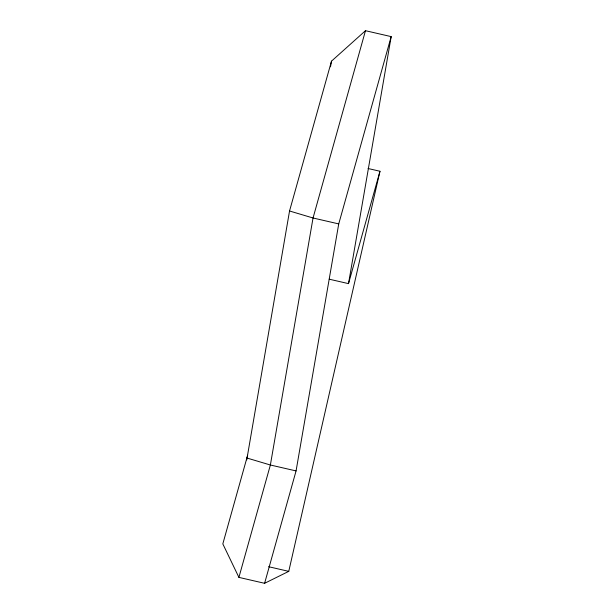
<?xml version="1.0" encoding="UTF-8"?>
<svg xmlns="http://www.w3.org/2000/svg" width="614" height="614" viewBox="0 0 614 614"><rect width="100%" height="100%" fill="white"/><g stroke="black" fill="none" stroke-linecap="round" stroke-linejoin="round"><path stroke-width="0.92" d="M246.744 459.924L289.539 210.993L331.491 61.162L365.476 30.7L391.179 36.617L348.506 283.63L329.234 279.193M330.516 66.819L331.491 61.162M247.642 455.25L222.821 543.897L238.907 577.383L264.603 583.3L296.071 470.923L338.736 223.91L391.179 36.617M264.603 583.3L288.764 571.358L379.974 171.252L368.047 168.505M365.476 30.7L313.04 217.993L270.375 465.005L238.907 577.383M348.506 283.63L379.974 171.252M338.736 223.91L313.04 217.993L289.539 210.993M296.071 470.923L270.375 465.005L246.874 458.006M268.579 566.707L288.764 571.358"/></g></svg>
